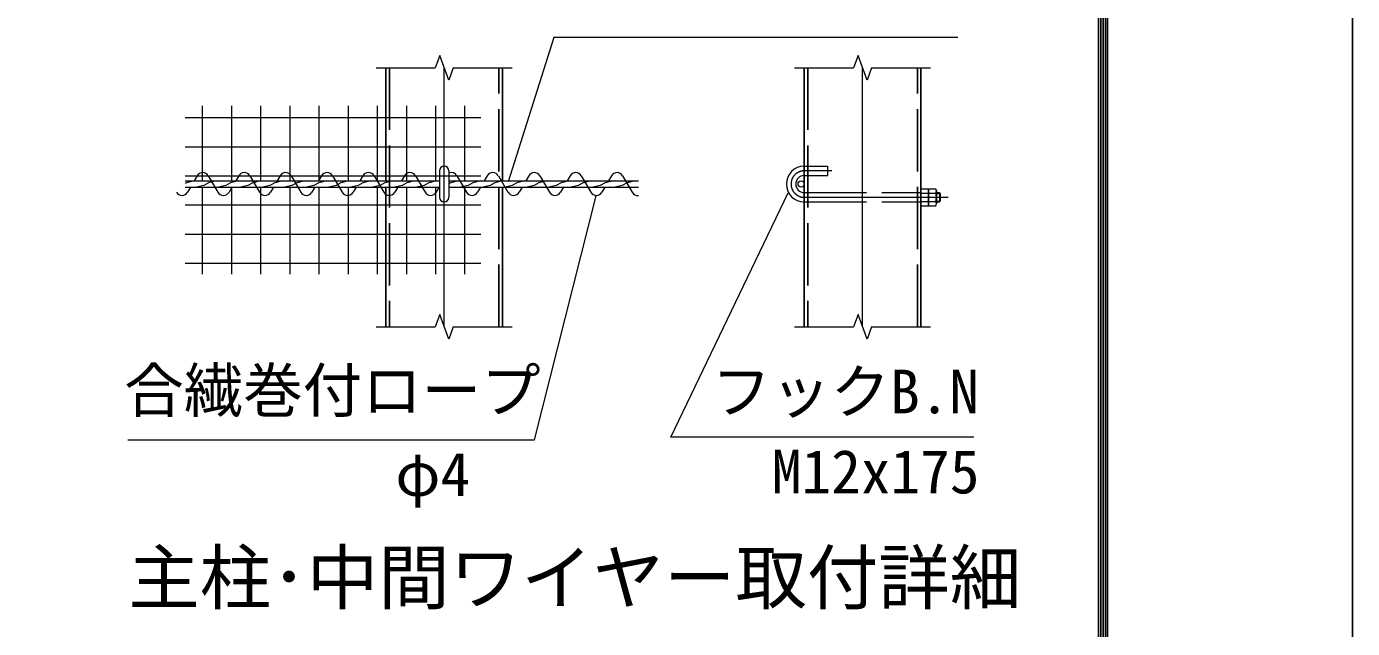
# Model space of a CAD drawing. Units: millimetres, scale not verified. Extents: x -14700 to 14700, y -10395 to 10395.
# Drawn here: x 9583 to 14700, y 3848 to 6171 of the extents above; entities that cross this region are included whole.
import ezdxf
from ezdxf.enums import TextEntityAlignment as Align

# ---------------------------------------------------------------- set-up
doc = ezdxf.new("R2010")
doc.units = ezdxf.units.MM
doc.header["$LTSCALE"] = 40
doc.linetypes.add('DASHED', pattern=[7.5, 6, -1.5])
doc.linetypes.add('USER1', pattern=[50.8, 31.75, -6.35, 6.35, -6.35])
for name, color, linetype, lineweight in [('0-0_D-TTL-TXT', 7, 'Continuous', 13), ('0-1_D-STR1', 1, 'Continuous', 25), ('0-2_D-BMK', 2, 'USER1', 13), ('0-3_D-STR3', 3, 'Continuous', 13), ('0-7_D-STR-DIM', 7, 'Continuous', 13), ('0-A_D-STR-TXT', 7, 'Continuous', 13), ('0-B_D-STR2', 7, 'Continuous', 13), ('0-C_D-TTL', 7, 'Continuous', 25)]:
    doc.layers.add(name, color=color, linetype=linetype, lineweight=lineweight)
doc.styles.add('ＭＳ ゴシック', font='')
doc.styles.get('ＭＳ ゴシック').set_extended_font_data('MS Gothic')

msp = doc.modelspace()

# ---------------------------------------------------------------- linework, layer by layer
at = {"layer": '0-1_D-STR1'}
for p, q in [((10969.77, 6012.4), (10969.77, 5575.4)), ((11419.78, 5575.4), (11419.78, 6012.4)), ((12584.31, 5012.4), (12584.31, 6012.4)), ((13034.31, 6012.4), (13034.31, 5012.4)), ((10969.77, 5551.4), (10969.77, 5012.4)), ((11419.78, 5012.4), (11419.78, 5551.4))]:
    msp.add_line(p, q, dxfattribs=at)
at = {"layer": '0-1_D-STR1', "linetype": 'DASHED'}
for p, q in [((10983.27, 6012.4), (10983.27, 5012.4)), ((11406.28, 5012.4), (11406.28, 6012.4)), ((12597.81, 6012.4), (12597.81, 5012.4)), ((13020.81, 5012.4), (13020.81, 6012.4))]:
    msp.add_line(p, q, dxfattribs=at)
at = {"layer": '0-2_D-BMK'}
for p, q in [((11194.78, 5012.4), (11194.78, 6012.4)), ((12809.31, 5012.4), (12809.31, 6012.4)), ((12690.75, 5614.4), (12584.31, 5614.4)), ((12584.31, 5512.4), (13139.31, 5512.4))]:
    msp.add_line(p, q, dxfattribs=at)
msp.add_arc((12584.31, 5563.4), 51, 90, 270, dxfattribs=at)
at = {"layer": '0-3_D-STR3', "linetype": 'DASHED'}
for p, q in [((12584.31, 5632.4), (12674.31, 5632.4)), ((12674.31, 5632.4), (12674.31, 5596.4)), ((12584.31, 5596.4), (12674.31, 5596.4)), ((12584.31, 5530.4), (13034.31, 5530.4)), ((12584.31, 5494.4), (13034.31, 5494.4))]:
    msp.add_line(p, q, dxfattribs=at)
at = {"layer": '0-3_D-STR3', "color": 4}
for p, q in [((10241.75, 5594.9), (10230.2, 5575.4)), ((10284.4, 5594.9), (10321.7, 5531.9)), ((10401.66, 5594.9), (10390.11, 5575.4)), ((10444.3, 5594.9), (10481.61, 5531.9)), ((10561.56, 5594.9), (10550.01, 5575.4)), ((10604.2, 5594.9), (10641.51, 5531.9)), ((10721.46, 5594.9), (10709.92, 5575.4)), ((10764.11, 5594.9), (10801.42, 5531.9)), ((10881.37, 5594.9), (10869.82, 5575.4)), ((10924.01, 5594.9), (10961.32, 5531.9)), ((11041.27, 5594.9), (11029.73, 5575.4)), ((11083.92, 5594.9), (11121.22, 5531.9)), ((11243.82, 5594.9), (11281.13, 5531.9)), ((11361.08, 5594.9), (11349.53, 5575.4)), ((11403.73, 5594.9), (11441.03, 5531.9)), ((11520.98, 5594.9), (11509.44, 5575.4)), ((11563.63, 5594.9), (11600.94, 5531.9)), ((11680.89, 5594.9), (11669.34, 5575.4)), ((11723.53, 5594.9), (11760.84, 5531.9)), ((11840.79, 5594.9), (11829.25, 5575.4)), ((11883.44, 5594.9), (11920.75, 5531.9)), ((10215.99, 5551.4), (10204.44, 5531.9)), ((10375.9, 5551.4), (10364.35, 5531.9)), ((10535.8, 5551.4), (10524.25, 5531.9)), ((10695.7, 5551.4), (10684.16, 5531.9)), ((10855.61, 5551.4), (10844.06, 5531.9)), ((11015.51, 5551.4), (11003.97, 5531.9)), ((11176.78, 5553.69), (11163.14, 5530.66)), ((11335.32, 5551.4), (11323.77, 5531.9)), ((11495.23, 5551.4), (11483.68, 5531.9)), ((11655.13, 5551.4), (11643.58, 5531.9)), ((11815.03, 5551.4), (11803.49, 5531.9))]:
    msp.add_line(p, q, dxfattribs=at)
at = {"layer": '0-3_D-STR3'}
for p, q in [((11176.78, 5614.4), (11176.78, 5512.4)), ((11212.78, 5614.4), (11212.78, 5512.4)), ((10194.78, 5575.4), (11176.78, 5575.4)), ((10194.78, 5551.4), (11176.78, 5551.4)), ((11212.78, 5575.4), (11944.78, 5575.4)), ((11212.78, 5551.4), (11944.78, 5551.4)), ((13034.31, 5545.25), (13034.31, 5479.55)), ((13034.31, 5545.25), (13061.91, 5545.25)), ((13034.31, 5528.82), (13061.91, 5528.82)), ((13064.31, 5545.25), (13064.31, 5479.55)), ((13064.31, 5545.25), (13091.91, 5545.25)), ((13064.31, 5538.25), (13064.31, 5486.55)), ((13064.31, 5528.82), (13091.91, 5528.82)), ((13094.31, 5538.25), (13094.31, 5486.55)), ((13094.31, 5530.4), (13106.47, 5530.4)), ((13094.31, 5527.55), (13109.31, 5527.55)), ((13109.31, 5527.55), (13106.47, 5530.4)), ((13106.47, 5530.4), (13106.47, 5494.4)), ((13109.31, 5527.55), (13109.31, 5497.24)), ((13034.31, 5495.97), (13061.91, 5495.97)), ((13034.31, 5479.55), (13061.91, 5479.55)), ((13064.31, 5495.97), (13091.91, 5495.97)), ((13064.31, 5479.55), (13091.91, 5479.55)), ((13094.31, 5494.4), (13106.47, 5494.4))]:
    msp.add_line(p, q, dxfattribs=at)
for points in [[(10230.78, 5575.4), (10200.77, 5568.46), (10194.78, 5565)], [(10315.77, 5575.4), (10285.76, 5568.46), (10267.36, 5557.83), (10239.75, 5551.4)], [(10400.76, 5575.4), (10370.75, 5568.46), (10352.35, 5557.83), (10324.74, 5551.4)], [(10485.75, 5575.4), (10455.74, 5568.46), (10437.34, 5557.83), (10409.73, 5551.4)], [(10570.74, 5575.4), (10540.73, 5568.46), (10522.33, 5557.83), (10494.72, 5551.4)], [(10655.73, 5575.4), (10625.73, 5568.46), (10607.32, 5557.83), (10579.71, 5551.4)], [(10740.73, 5575.4), (10710.72, 5568.46), (10692.31, 5557.83), (10664.7, 5551.4)], [(10825.72, 5575.4), (10795.71, 5568.46), (10777.31, 5557.83), (10749.7, 5551.4)], [(10910.71, 5575.4), (10880.7, 5568.46), (10862.3, 5557.83), (10834.69, 5551.4)], [(10995.7, 5575.4), (10965.69, 5568.46), (10947.29, 5557.83), (10919.68, 5551.4)], [(11080.69, 5575.4), (11050.68, 5568.46), (11032.28, 5557.83), (11004.67, 5551.4)], [(11165.69, 5575.4), (11135.68, 5568.46), (11117.27, 5557.83), (11089.66, 5551.4)], [(11250.68, 5575.4), (11220.67, 5568.46), (11212.78, 5563.9)], [(11335.67, 5575.4), (11305.66, 5568.46), (11287.26, 5557.83), (11259.65, 5551.4)], [(11420.66, 5575.4), (11390.65, 5568.46), (11372.25, 5557.83), (11344.64, 5551.4)], [(11505.65, 5575.4), (11475.64, 5568.46), (11457.24, 5557.83), (11429.63, 5551.4)], [(11590.64, 5575.4), (11560.63, 5568.46), (11542.23, 5557.83), (11514.62, 5551.4)], [(11675.64, 5575.4), (11645.63, 5568.46), (11627.22, 5557.83), (11599.61, 5551.4)], [(11760.63, 5575.4), (11730.62, 5568.46), (11712.22, 5557.83), (11684.6, 5551.4)], [(11845.62, 5575.4), (11815.61, 5568.46), (11797.21, 5557.83), (11769.6, 5551.4)], [(11930.61, 5575.4), (11900.6, 5568.46), (11882.2, 5557.83), (11854.59, 5551.4)], [(13094.31, 5497.24), (13109.31, 5497.24), (13106.47, 5494.4)]]:
    msp.add_lwpolyline(points, dxfattribs=at)
msp.add_circle((12572.31, 5563.4), 12, dxfattribs=at)
for centre, radius, start, end in [((11194.78, 5614.4), 18, 0, 180), ((12584.31, 5563.4), 69, 90, 270), ((12584.31, 5563.4), 33, 90, 270), ((13049.37, 5537.03), 14.99, 326.78843, 33.21157), ((13006.91, 5512.4), 57.41, 343.37369, 16.62631), ((13079.37, 5537.03), 14.99, 326.78843, 33.21157), ((13036.91, 5512.4), 57.41, 343.37369, 16.62631), ((11194.78, 5512.4), 18, 180, 0), ((13049.37, 5487.76), 14.99, 326.78843, 33.21157), ((13079.37, 5487.76), 14.99, 326.78843, 33.21157)]:
    msp.add_arc(centre, radius, start, end, dxfattribs=at)
at = {"layer": '0-3_D-STR3', "color": 4}
for centre, start, end in [((10263.07, 5583.11), 28.93798, 151.06202), ((10422.98, 5583.11), 28.93798, 151.06202), ((10582.88, 5583.11), 28.93798, 151.06202), ((10742.79, 5583.11), 28.93798, 151.06202), ((10902.69, 5583.11), 28.93798, 151.06202), ((11062.59, 5583.11), 28.93798, 151.06202), ((11222.5, 5583.11), 28.93798, 113.52174), ((11382.4, 5583.11), 28.93798, 151.06202), ((11542.31, 5583.11), 28.93798, 151.06202), ((11702.21, 5583.11), 28.93798, 151.06202), ((11862.12, 5583.11), 28.93798, 151.06202), ((10183.12, 5543.68), 208.93798, 331.06202), ((10343.03, 5543.68), 208.93798, 331.06202), ((10502.93, 5543.68), 208.93798, 331.06202), ((10662.83, 5543.68), 208.93798, 331.06202), ((10822.74, 5543.68), 208.93798, 331.06202), ((10982.64, 5543.68), 208.93798, 331.06202), ((11142.55, 5543.68), 208.93798, 331.06202), ((11302.45, 5543.68), 208.93798, 331.06202), ((11462.36, 5543.68), 208.93798, 331.06202), ((11622.26, 5543.68), 208.93798, 331.06202), ((11782.16, 5543.68), 208.93798, 331.06202), ((11942.07, 5543.68), 208.93798, 276.37941)]:
    msp.add_arc(centre, 24.36, start, end, dxfattribs=at)
at = {"layer": '0-7_D-STR-DIM'}
for p, q in [((11177.46, 6059.97), (11160.14, 6012.4)), ((11212.09, 5964.82), (11177.46, 6059.97)), ((12792, 6059.97), (12774.68, 6012.4)), ((12826.63, 5964.82), (12792, 6059.97)), ((10932.28, 6012.4), (11160.14, 6012.4)), ((11229.4, 6012.4), (11212.09, 5964.82)), ((11229.4, 6012.4), (11457.28, 6012.4)), ((12546.81, 6012.4), (12774.68, 6012.4)), ((12843.94, 6012.4), (12826.63, 5964.82)), ((12843.94, 6012.4), (13071.81, 6012.4)), ((11177.46, 5059.97), (11160.14, 5012.4)), ((11212.09, 4964.82), (11177.46, 5059.97)), ((12792, 5059.97), (12774.68, 5012.4)), ((12826.63, 4964.82), (12792, 5059.97)), ((10932.28, 5012.4), (11160.14, 5012.4)), ((11229.4, 5012.4), (11212.09, 4964.82)), ((11229.4, 5012.4), (11457.28, 5012.4)), ((12546.81, 5012.4), (12774.68, 5012.4)), ((12843.94, 5012.4), (12826.63, 4964.82)), ((12843.94, 5012.4), (13071.81, 5012.4))]:
    msp.add_line(p, q, dxfattribs=at)
at = {"layer": '0-A_D-STR-TXT'}
for points in [[(13176.42, 6128.52), (11617.73, 6128.52), (11441.58, 5571.7)], [(13238.64, 4586.19), (12069.04, 4586.19), (12522.36, 5529.5)], [(9973.32, 4576.61), (11543.56, 4576.61), (11781.67, 5517.38)]]:
    msp.add_lwpolyline(points, dxfattribs=at)
at = {"layer": '0-B_D-STR2'}
for p, q in [((10262.54, 5575.4), (10262.54, 5864.96)), ((10375.04, 5575.4), (10375.04, 5864.96)), ((10487.54, 5575.4), (10487.54, 5864.96)), ((10600.04, 5575.4), (10600.04, 5864.96)), ((10712.54, 5575.4), (10712.54, 5864.96)), ((10825.04, 5575.4), (10825.04, 5864.96)), ((10937.54, 5575.4), (10937.54, 5864.96)), ((11050.04, 5575.4), (11050.04, 5864.96)), ((11162.54, 5575.4), (11162.54, 5864.96)), ((11275.04, 5575.4), (11275.04, 5864.96)), ((10194.78, 5820.22), (11336.32, 5820.22)), ((10194.78, 5707.72), (11336.32, 5707.72)), ((10194.78, 5595.22), (11336.32, 5595.22)), ((10262.54, 5215.96), (10262.54, 5551.4)), ((10375.04, 5215.96), (10375.04, 5551.4)), ((10487.54, 5215.96), (10487.54, 5551.4)), ((10600.04, 5215.96), (10600.04, 5551.4)), ((10712.54, 5215.96), (10712.54, 5551.4)), ((10825.04, 5215.96), (10825.04, 5551.4)), ((10937.54, 5215.96), (10937.54, 5551.4)), ((11050.04, 5215.96), (11050.04, 5551.4)), ((11162.54, 5215.96), (11162.54, 5551.4)), ((11275.04, 5215.96), (11275.04, 5551.4)), ((10194.78, 5482.72), (11336.32, 5482.72)), ((10194.78, 5370.22), (11336.32, 5370.22)), ((10194.78, 5257.72), (11336.32, 5257.72))]:
    msp.add_line(p, q, dxfattribs=at)
at = {"layer": '0-C_D-TTL', "color": 2}
msp.add_lwpolyline([(-14700, 10395), (14700, 10395), (14700, -10395), (-14700, -10395)], close=True, dxfattribs=at)
at = {"layer": '0-C_D-TTL'}
for points in [[(-13755, 9625), (13755, 9625), (13755, -9625), (-13755, -9625)], [(-13746.25, 9616.25), (13746.25, 9616.25), (13746.25, -9616.25), (-13746.25, -9616.25)], [(-13737.5, 9607.5), (13737.5, 9607.5), (13737.5, -9607.5), (-13737.5, -9607.5)], [(-13728.75, 9598.75), (13728.75, 9598.75), (13728.75, -9598.75), (-13728.75, -9598.75)], [(-13720, 9590), (13720, 9590), (13720, -9590), (-13720, -9590)]]:
    msp.add_lwpolyline(points, close=True, dxfattribs=at)

# ---------------------------------------------------------------- texts
at = {"layer": '0-0_D-TTL-TXT', "style": 'ＭＳ ゴシック'}
msp.add_text('主柱･中間ワイヤー取付詳細', height=202.1, dxfattribs=at).set_placement((9975.74, 3883.32), align=Align.BOTTOM_LEFT)
at = {"layer": '0-A_D-STR-TXT', "style": 'ＭＳ ゴシック'}
for s, p in [('合繊巻付ロープ', (9960, 4632.65)), ('フックB.N', (12226.84, 4628.02)), ('φ4', (11006.45, 4309.19)), ('M12x175', (12459.25, 4318.77))]:
    msp.add_text(s, height=168.3, dxfattribs=at).set_placement(p, align=Align.BOTTOM_LEFT)

doc.saveas('drawing.dxf')
